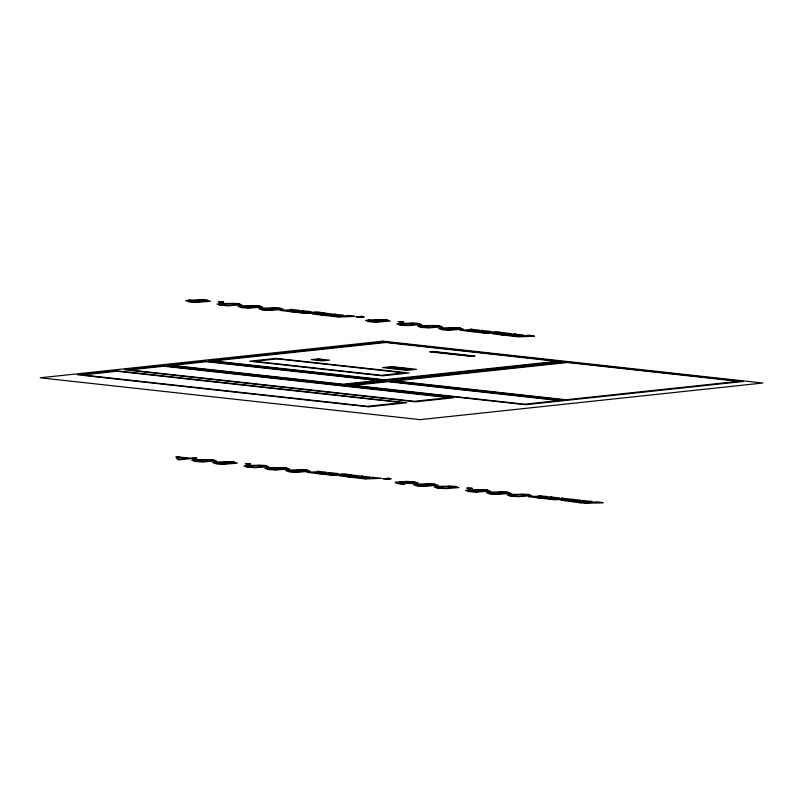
<?xml version="1.0" encoding="UTF-8"?>
<svg xmlns="http://www.w3.org/2000/svg" width="803" height="803" viewBox="0 0 803 803"><rect width="100%" height="100%" fill="white"/><g stroke="black" fill="none" stroke-linecap="round" stroke-linejoin="round"><path stroke-width="1.2" d="M434.604 351.975L470.167 355.93M372.421 477.303L381.636 478.317L365.375 478.949L339.428 475.888L351.423 475.235L349.998 474.834L359.232 475.848L347.579 476.43C348.392 478.136 369.912 476.47 360.688 476.099L370.564 477.092L359.011 477.665L365.526 478.568L374.007 477.765L372.371 477.394M561.508 498.121L570.722 499.135L554.461 499.767L528.515 496.706L540.499 496.053L539.074 495.652L548.308 496.666L536.655 497.248C537.468 498.954 558.988 497.288 549.764 496.927L559.651 497.91L548.088 498.482L554.602 499.386L563.084 498.583L561.448 498.211M583.751 502.768C595.184 503.009 593.658 500.801 603.204 502.708C597.783 503.501 557.121 502.808 592.132 501.494L582.245 500.5C591.47 500.861 569.949 502.527 569.136 500.831L580.79 500.239L571.555 499.225L572.981 499.627L560.996 500.289L581.322 502.728M207.576 300.442L196.564 302.008L188.514 301.476L200.579 299.941L207.576 300.442M238.892 303.895L227.881 305.451L219.831 304.929L231.906 303.393L238.892 303.895M259.77 306.194L248.759 307.75L240.709 307.228L252.784 305.692L259.77 306.194M280.659 308.493L269.637 310.048L261.587 309.526L273.662 307.991L280.659 308.493M213.608 460.049L202.587 461.605L194.537 461.083L206.612 459.547L213.608 460.049M234.486 462.347L223.465 463.903L215.415 463.381L227.49 461.845L234.486 462.347M265.803 465.79L254.792 467.356L246.742 466.824L258.817 465.298L265.803 465.79M286.681 468.099L275.67 469.655L267.62 469.123L279.695 467.597L286.681 468.099M307.559 470.397L296.548 471.953L288.498 471.421L300.573 469.896L307.559 470.397M387.377 320.246L376.366 321.802L368.316 321.28L380.391 319.745L387.377 320.246M418.694 323.689L407.683 325.245L399.633 324.723L411.708 323.187L418.694 323.689M439.582 325.988L428.561 327.544L420.511 327.022L432.586 325.486L439.582 325.988M460.46 328.286L449.439 329.842L441.389 329.32L453.464 327.785L460.46 328.286M435.166 484.44L424.155 485.996L416.105 485.474L428.18 483.938L435.166 484.44M456.044 486.738L445.033 488.294L436.983 487.772L449.058 486.237L456.044 486.738M487.361 490.191L476.35 491.747L468.3 491.225L480.375 489.689L487.361 490.191M508.249 492.49L497.228 494.046L489.178 493.524L501.253 491.988L508.249 492.49M529.127 494.789L518.106 496.344L510.066 495.822L522.131 494.287L529.127 494.789M356.161 316.784L360.427 317.426L364.261 316.924L361.37 316.231L360.828 316.292L362.775 316.784L356.161 316.784M383.071 478.688L387.337 479.321L391.171 478.829L388.281 478.136L387.729 478.186L389.686 478.688L383.071 478.688M223.636 301.988L218.496 301.848L223.636 301.988M403.437 321.792L398.298 321.642L403.437 321.792M250.546 463.893L245.397 463.753L250.546 463.893M472.104 488.284L466.965 488.144L472.104 488.284M399.743 482.332L398.649 482.844L404.792 484.47L398.991 483.818L395.809 483.004L395.146 482.151L407.533 481.348L418.072 482.713L410.714 483.506L399.743 482.332M415.542 482.352L409.008 483.055L400.296 482.201L410.273 481.68L415.542 482.352M299.619 312.186C311.162 314.816 312.758 309.988 322.254 312.839L305.983 313.471L280.046 310.42L292.031 309.757L290.606 309.356L299.84 310.37L288.187 310.952C289 312.658 310.52 310.992 301.296 310.631L311.183 311.614L299.619 312.186M332.101 315.76C343.644 318.389 345.24 313.561 354.735 316.412L338.464 317.044L312.528 313.993L324.512 313.331L323.087 312.929L332.322 313.943L320.668 314.535C321.481 316.231 343.001 314.565 333.777 314.204L343.664 315.198L332.101 315.76M479.421 331.98C490.964 334.61 492.56 329.782 502.056 332.633L485.785 333.265L459.848 330.214L471.833 329.551L470.407 329.15L479.642 330.163L467.988 330.756C468.801 332.452 490.322 330.786 481.097 330.424L490.984 331.418L479.421 331.98M511.902 335.554C523.446 338.183 525.042 333.355 534.537 336.206L518.276 336.848L492.329 333.787L504.314 333.135L502.889 332.723L512.123 333.747L500.47 334.329C501.283 336.035 522.803 334.359 513.579 333.998L523.466 334.992L511.902 335.554M326.53 474.081C337.38 476.691 340.944 471.993 349.154 474.734L332.894 475.376L306.947 472.315L318.942 471.662L317.516 471.251L326.751 472.274L315.097 472.857C315.91 474.563 337.431 472.887 328.206 472.525L338.083 473.519L326.53 474.081M189.227 299.991L185.724 300.673L189.428 301.918L197.106 302.34L210.416 301.306L206.602 300.041L189.227 299.991M220.554 303.434L217.051 304.116L220.755 305.371L228.423 305.792L241.733 304.749L237.929 303.494L220.554 303.434M241.432 305.732L237.929 306.415L241.633 307.669L249.301 308.091L262.621 307.047L258.807 305.792L241.432 305.732M262.31 308.031L258.807 308.713L262.511 309.968L270.179 310.39L283.499 309.346L279.685 308.091L262.31 308.031M369.039 319.785L365.536 320.467L369.229 321.712L376.908 322.133L390.218 321.1L386.414 319.835L369.039 319.785M400.356 323.228L396.853 323.92L400.556 325.165L408.225 325.586L421.545 324.542L417.731 323.288L400.356 323.228M421.234 325.526L417.731 326.219L421.434 327.463L429.103 327.885L442.423 326.841L438.609 325.586L421.234 325.526M442.112 327.825L438.609 328.517L442.312 329.762L449.981 330.184L463.301 329.14L459.487 327.885L442.112 327.825M195.259 459.587L191.756 460.27L195.46 461.524L203.129 461.936L216.449 460.902L212.634 459.647L195.259 459.587M216.137 461.886L212.634 462.568L216.338 463.823L224.007 464.244L237.327 463.201L233.512 461.946L216.137 461.886M247.454 465.339L243.951 466.021L247.655 467.266L255.334 467.687L268.644 466.653L264.829 465.389L247.454 465.339M268.343 467.637L264.839 468.32L268.543 469.564L276.212 469.986L289.522 468.952L285.717 467.687L268.343 467.637M289.221 469.936L285.717 470.618L289.421 471.863L297.09 472.284L310.41 471.251L306.595 469.986L289.221 469.936M416.827 483.978L413.314 484.671L417.018 485.915L424.697 486.337L438.006 485.293L434.202 484.038L416.827 483.978M437.705 486.277L434.202 486.969L437.906 488.214L445.575 488.636L458.884 487.592L455.08 486.337L437.705 486.277M469.022 489.73L465.519 490.412L469.223 491.667L476.892 492.078L490.211 491.045L486.397 489.78L469.022 489.73M489.9 492.028L486.397 492.711L490.101 493.965L497.77 494.377L511.089 493.343L507.275 492.078L489.9 492.028M510.778 494.327L507.275 495.009L510.979 496.264L518.658 496.676L531.967 495.642L528.153 494.377L510.778 494.327M382.87 341.185L40.15 377.801L420.13 419.638L762.85 383.021L382.87 341.185M115.742 370.715L77.59 374.8L368.607 406.84L406.76 402.765L115.742 370.715M162.618 365.716L124.465 369.792L415.482 401.831L453.635 397.756L162.618 365.716M205.197 361.159L167.044 365.235L344.065 384.727L382.218 380.652L205.197 361.159M384.677 341.988L208.519 360.808L385.54 380.301L561.698 361.48L384.677 341.988M116.937 371.247L82.438 374.931L367.423 406.308L401.922 402.624L116.937 371.247M163.812 366.238L129.303 369.922L414.288 401.299L448.797 397.615L163.812 366.238M206.381 361.691L171.882 365.375L342.871 384.205L377.38 380.512L206.381 361.691M385.872 342.51L213.357 360.948L384.346 379.769L556.86 361.34L385.872 342.51M276.061 358.369L249.613 361.189L382.599 375.834L409.058 373.014L276.061 358.369M277.256 358.891L254.451 361.33L381.415 375.312L404.21 372.873L277.256 358.891M318.108 358.901L311.203 359.634L322.605 360.888L329.501 360.156L318.108 358.901M319.293 359.423L316.051 359.774L324.663 360.015L319.293 359.423M433.219 351.473L429.766 351.834L471.562 356.442L475.015 356.07L433.219 351.473M391.754 366.62L382.559 367.593L407.251 370.313L416.456 369.33L391.754 366.62M392.948 367.142L387.397 367.734L406.067 369.792L411.618 369.199L392.948 367.142M386.805 381.154L348.653 385.239L525.674 404.722L563.826 400.647L386.805 381.154M566.286 361.982L390.128 380.803L567.149 400.296L743.307 381.475L566.286 361.982M387.99 381.686L353.491 385.37L524.479 404.2L558.978 400.516L387.99 381.686M567.48 362.504L394.966 380.943L565.954 399.764L738.469 381.335L567.48 362.504M177.373 456.787L175.797 456.947L177.533 459.547L179.782 459.798L190.692 458.633L196.153 458.854L192.439 458.443L196.865 457.971L189.076 458.071L177.373 456.787M187.33 458.262L179.019 459.145L177.624 457.188L187.33 458.262"/></g></svg>
